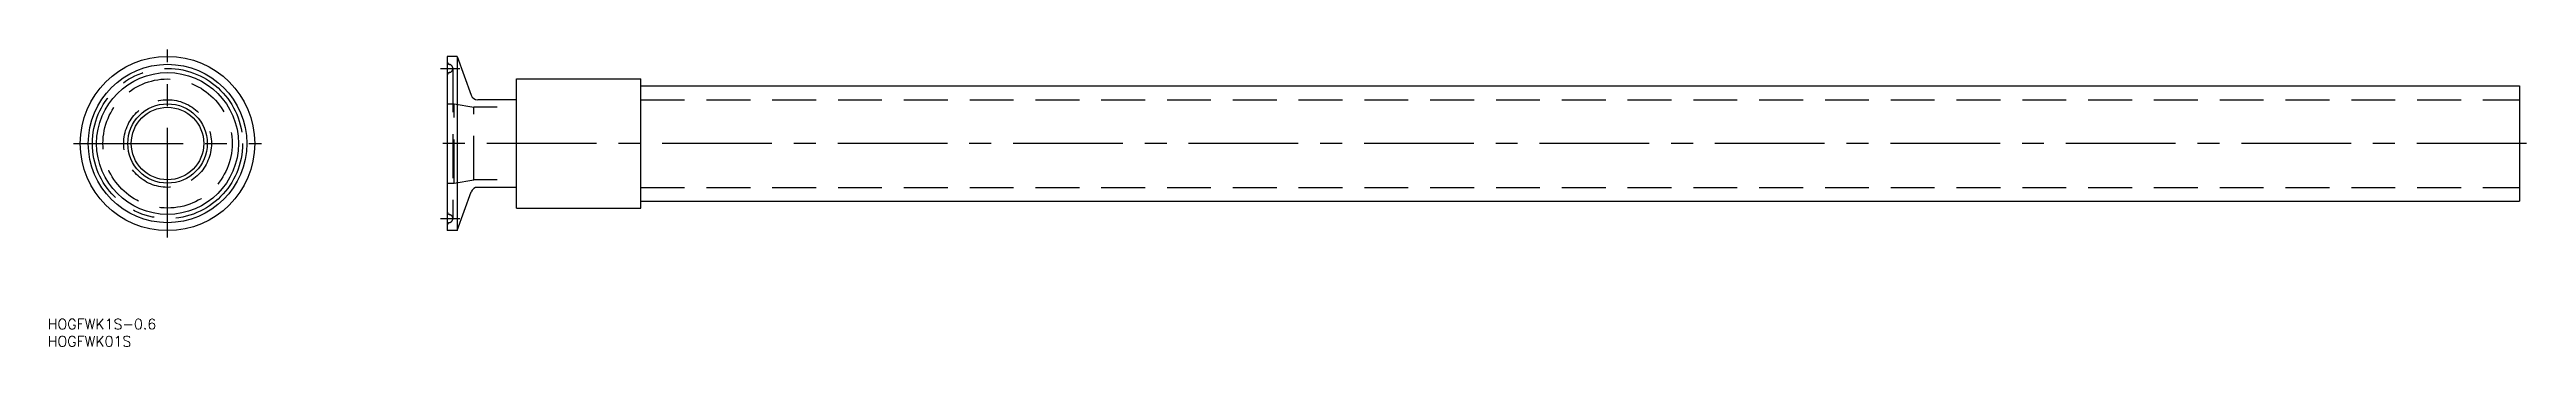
# Model space of a CAD drawing. Extents: x -34 to 683, y -59 to 27.
import ezdxf

# ---------------------------------------------------------------- set-up
doc = ezdxf.new("R2010")
doc.units = 0
doc.linetypes.add('CENTER', pattern=[50.8, 31.75, -6.35, 6.35, -6.35])
doc.linetypes.add('DASHED', pattern=[19.05, 12.7, -6.35])
doc.layers.get('0').update_dxf_attribs({"linetype": 'CONTINUOUS'})
doc.layers.add('CENTER', color=1, linetype='CONTINUOUS')
doc.styles.get("Standard").update_dxf_attribs({"font": 'txt.shx', "height": 3, "bigfont": 'bigfont.shx'})

msp = doc.modelspace()

# ---------------------------------------------------------------- linework, layer by layer
at = {"color": 7, "linetype": 'CONTINUOUS'}
for p, q in [((81, 25.25), (81, -25.25)), ((83.85, 25.25), (81, 25.25)), ((83.85, 25.25), (83.85, -25.25)), ((83.85, 25.25), (87.94, 14.02)), ((101, -18.7), (101, 18.7)), ((101, 18.7), (137, 18.7)), ((137, -18.7), (137, 18.7)), ((137, 16.7), (681, 16.7)), ((681, 16.7), (681, -16.7)), ((101, 12.7), (89.82, 12.7)), ((83.85, -25.25), (87.94, -14.02)), ((101, -12.7), (89.82, -12.7)), ((101, -18.7), (137, -18.7)), ((137, -16.7), (681, -16.7)), ((83.85, -25.25), (81, -25.25))]:
    msp.add_line(p, q, dxfattribs=at)
at = {"color": 3, "linetype": 'DASHED'}
for p, q in [((82.6, 21.75), (82.6, -21.75)), ((81, 11.5), (83, 11.5)), ((83, 11.5), (88.67, 10.5)), ((83, -11.5), (83, 11.5)), ((95.41, 10.5), (88.67, 10.5)), ((88.67, -10.5), (88.67, 10.5)), ((137, 12.7), (681, 12.7)), ((81, -11.5), (83, -11.5)), ((83, -11.5), (88.67, -10.5)), ((95.41, -10.5), (88.67, -10.5)), ((137, -12.7), (681, -12.7))]:
    msp.add_line(p, q, dxfattribs=at)
at = {"color": 7, "linetype": 'CONTINUOUS'}
for radius in [25.25, 22.95, 20.55, 11.5, 10.5]:
    msp.add_circle((0, 0), radius, dxfattribs=at)
at = {"color": 3, "linetype": 'DASHED'}
for radius in [18.7, 12.7]:
    msp.add_circle((0, 0), radius, dxfattribs=at)
for centre, radius, start, end in [((81.8, 23.71), 0.8, 180, 258.46304), ((81.4, 21.75), 1.2, 281.53696, 78.46304), ((81.8, 19.79), 0.8, 101.53696, 180), ((81.8, -19.79), 0.8, 180, 258.46304), ((81.4, -21.75), 1.2, 281.53696, 78.46304), ((81.8, -23.71), 0.8, 101.53696, 180)]:
    msp.add_arc(centre, radius, start, end, dxfattribs=at)
at = {"color": 7, "linetype": 'CONTINUOUS'}
for centre, start, end in [((89.82, 14.7), 200, 270), ((89.82, -14.7), 90, 160)]:
    msp.add_arc(centre, 2, start, end, dxfattribs=at)
at = {"layer": 'CENTER', "color": 1, "linetype": 'CENTER'}
for p, q in [((0, -27.25), (0, 27.25)), ((79, 21.75), (84.6, 21.75)), ((-27.25, 0), (27.25, 0)), ((683, 0), (79, 0)), ((79, -21.75), (84.6, -21.75))]:
    msp.add_line(p, q, dxfattribs=at)
msp.add_circle((0, 0), 21.75, dxfattribs=at)

# ---------------------------------------------------------------- texts
at = {"color": 7, "linetype": 'CONTINUOUS'}
for s, p in [('HOGFWK1S-0.6', (-34.68, -53.83)), ('HOGFWK01S', (-34.68, -58.83))]:
    msp.add_text(s, height=3, dxfattribs=at).set_placement(p)

doc.saveas('drawing.dxf')
